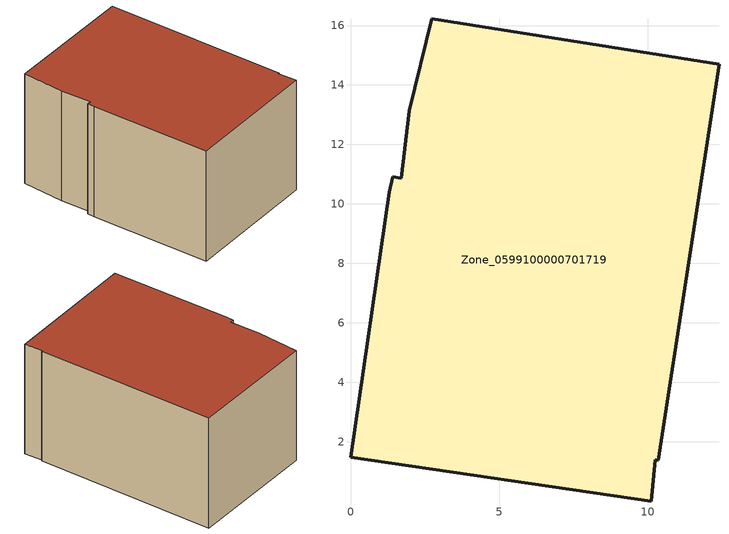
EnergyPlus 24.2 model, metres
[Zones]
Zone_0599100000701719
 floor ground (C_G): 10.26,1.38 10.12,0 0,1.48 1.3,10.39 1.43,10.91 1.71,10.87 1.97,13.13 2.73,16.22 12.4,14.7 10.35,1.37 z0
 wall outside (C_F): 1.43,10.91 1.3,10.39 0,1.48 10.12,0 10.26,1.38 10.35,1.37 12.4,14.7 2.73,16.22 1.97,13.13 1.71,10.87 1.43,10.91 z0:8.69
 roof outside (C_R): 10.12,0 10.26,1.38 10.35,1.37 12.4,14.7 2.73,16.22 1.97,13.13 1.71,10.87 1.43,10.91 1.3,10.39 0,1.48 z8.69
[BUILDING]
Pand.0599100000701719: North Axis=0; Terrain=City; Loads Convergence Tolerance Value=0.04; Temperature Convergence Tolerance Value=0.4; Solar Distribution=FullExterior; Maximum Number of Warmup Days=25; Minimum Number of Warmup Days=1
[Site:Location]
Rotterdam.The.Hague.AP_ZH_NLD Design_Conditions: Latitude=51.96; Longitude=4.45; Time Zone=1; Elevation=-4.5
[SITE:GROUNDTEMPERATURE:BUILDINGSURFACE]
18, 18, 18, 18, 18, 18, 18, 18, 18, 18, 18, 18
[MATERIAL] Thermal Absorptance=0.9; Solar Absorptance=0.7; Visible Absorptance=0.7
Name | Roughness | Thickness | Conductivity | Density | Specific Heat
G.D.1965 | MediumSmooth | 0.15 | 1 | 540 | 1210
F.D.1965 | Rough | 0.3 | 0.857143 | 1920 | 840
R.D.1965 | MediumRough | 0.2 | 0.08 | 1500 | 1000
[CONSTRUCTION]
C_G: G.D.1965
C_F: F.D.1965
C_R: R.D.1965
[ZONE]
Zone_0599100000701719: Type=1; Multiplier=1; Ceiling Height=Autocalculate; Volume=Autocalculate; Floor Area=autocalculate; Part of Total Floor Area=Yes
[ZONEINFILTRATION:DESIGNFLOWRATE]
Infil_Zone_0599100000701719: Zone or ZoneList or Space or SpaceList=Zone_0599100000701719; Schedule=AlwaysOn; Design Flow Rate Calculation Method=Flow/Area; Flow Rate per Floor Area=0.0042; Constant Term Coefficient=1; Temperature Term Coefficient=0; Velocity Term Coefficient=0; Velocity Squared Term Coefficient=0
[HVACTEMPLATE:ZONE:IDEALLOADSAIRSYSTEM]
Zone_0599100000701719: Maximum Heating Supply Air Temperature=50; Minimum Cooling Supply Air Temperature=13; Maximum Heating Supply Air Humidity Ratio=0.0156; Minimum Cooling Supply Air Humidity Ratio=0.0077; Heating Limit=NoLimit; Cooling Limit=NoLimit; Dehumidification Control Type=ConstantSensibleHeatRatio; Cooling Sensible Heat Ratio=0.7; Dehumidification Setpoint=60; Humidification Control Type=None; Humidification Setpoint=30; Outdoor Air Method=None; Outdoor Air Flow Rate per Person=0.00944; Outdoor Air Flow Rate per Zone Floor Area=0; Outdoor Air Flow Rate per Zone=0; Demand Controlled Ventilation Type=None; Outdoor Air Economizer Type=NoEconomizer; Heat Recovery Type=None; Sensible Heat Recovery Effectiveness=0.7; Latent Heat Recovery Effectiveness=0.65
[ZONECONTROL:THERMOSTAT]
ThermostatControl_Zone_0599100000701719: Zone or ZoneList=Zone_0599100000701719; Control Type Schedule=DualSetpointControlType; Control 1=Thermostat_Zone_0599100000701719; Temperature Difference Between Cutout And Setpoint=0
[THERMOSTATSETPOINT:DUALSETPOINT]
Thermostat_Zone_0599100000701719: Heating Setpoint Temperature Schedule=HeatingSetpoint_Zone_0599100000701719; Cooling Setpoint Temperature Schedule=CoolingSetpoint_Zone_0599100000701719
[SCHEDULE:COMPACT]
HeatingSetpoint_Zone_0599100000701719: Through: 12/31, For: AllDays, Until: 24:00, 21
CoolingSetpoint_Zone_0599100000701719: Through: 12/31, For: AllDays, Until: 24:00, 24
DualSetpointControlType: Through: 12/31, For: AllDays, Until: 24:00, 4
AlwaysOn: Through: 12/31, For: AllDays, Until: 24:00, 1
